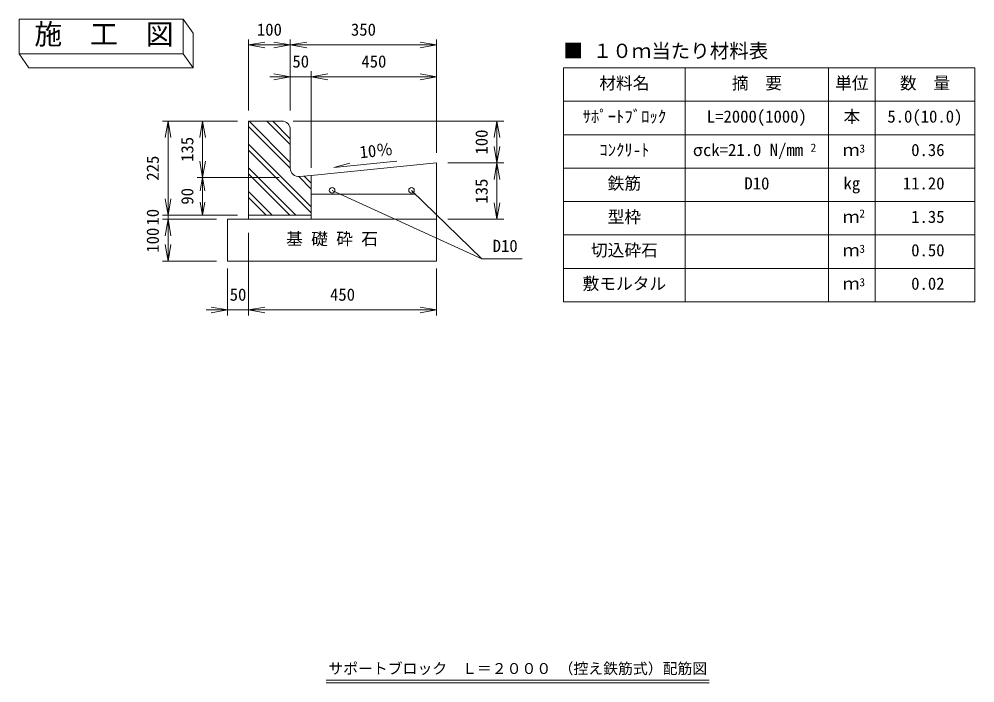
# Model space of a CAD drawing. Units: millimetres on the paper. Extents: x 40 to 502, y 22 to 376.
# Drawn here: x 358.9 to 487.5, y 130.2 to 219.5 of the extents above; entities that cross this region are included whole.
import ezdxf
from ezdxf.enums import TextEntityAlignment as Align

# ---------------------------------------------------------------- set-up
doc = ezdxf.new("R2010")
doc.units = ezdxf.units.MM
doc.layers.add('0_2', color=4, linetype='Continuous', lineweight=18)
doc.styles.add('ＭＳ ゴシック-5.0-0.0', font='')
doc.styles.get('ＭＳ ゴシック-5.0-0.0').set_extended_font_data('ＭＳ ゴシック-5.0-0.0')

msp = doc.modelspace()

# ---------------------------------------------------------------- linework, layer by layer
at = {"layer": '0_2'}
for p, q in [((380.956, 219.542), (358.863, 219.542)), ((358.863, 219.542), (358.863, 214.855)), ((380.956, 219.542), (380.956, 214.855)), ((380.956, 219.542), (382.268, 217.667)), ((382.268, 217.667), (382.268, 212.98)), ((389.734, 216.812), (389.734, 207.226)), ((389.734, 216.062), (391.95, 216.452)), ((395.359, 216.062), (393.143, 216.452)), ((395.359, 216.812), (395.359, 207.226)), ((395.359, 216.062), (397.575, 216.452)), ((415.047, 216.062), (412.831, 216.452)), ((415.047, 216.812), (415.047, 201.516)), ((358.863, 214.855), (380.956, 214.855)), ((358.863, 214.855), (360.175, 212.98)), ((380.956, 214.855), (382.268, 212.98)), ((389.734, 216.062), (395.359, 216.062)), ((389.734, 216.062), (391.95, 215.671)), ((395.359, 216.062), (393.143, 215.671)), ((395.359, 216.062), (415.047, 216.062)), ((395.359, 216.062), (397.575, 215.671)), ((415.047, 216.062), (412.831, 215.671)), ((360.175, 212.98), (382.268, 212.98)), ((398.172, 212.523), (398.172, 199.518)), ((432.131, 212.98), (487.488, 212.98)), ((432.131, 212.98), (432.131, 181.48)), ((448.507, 212.98), (448.507, 181.48)), ((467.81, 212.98), (467.81, 181.48)), ((474.055, 212.98), (474.055, 181.48)), ((487.488, 212.98), (487.488, 181.48)), ((395.359, 211.773), (392.607, 211.773)), ((395.359, 211.773), (393.143, 212.164)), ((395.359, 211.773), (393.143, 211.383)), ((398.172, 211.773), (395.359, 211.773)), ((398.172, 211.773), (400.388, 212.164)), ((398.172, 211.773), (415.047, 211.773)), ((398.172, 211.773), (400.388, 211.383)), ((415.047, 211.773), (412.831, 212.164)), ((415.047, 211.773), (412.831, 211.383)), ((432.131, 208.48), (487.488, 208.48)), ((378.158, 205.802), (388.234, 205.802)), ((378.908, 205.802), (378.518, 203.587)), ((378.908, 193.146), (378.908, 205.802)), ((378.908, 205.802), (379.299, 203.587)), ((383.558, 205.802), (383.168, 203.587)), ((383.558, 205.802), (383.558, 198.209)), ((383.558, 205.802), (383.949, 203.587)), ((395.359, 200.249), (389.806, 205.802)), ((395.359, 202.636), (392.192, 205.802)), ((395.359, 203.431), (392.988, 205.802)), ((395.734, 205.802), (424.085, 205.802)), ((423.163, 205.802), (422.773, 203.587)), ((423.163, 205.802), (423.163, 200.177)), ((423.163, 205.802), (423.554, 203.587)), ((395.359, 199.454), (389.734, 205.079)), ((432.131, 203.98), (487.488, 203.98)), ((398.172, 194.255), (389.734, 202.692)), ((423.163, 200.177), (422.773, 202.393)), ((423.163, 200.177), (423.554, 202.393)), ((398.172, 193.459), (389.734, 201.897)), ((383.558, 198.209), (383.168, 200.424)), ((383.558, 198.209), (383.949, 200.424)), ((396.098, 193.146), (389.734, 199.51)), ((416.547, 200.177), (424.085, 200.177)), ((423.163, 200.177), (422.773, 197.962)), ((423.163, 200.177), (423.163, 192.584)), ((423.163, 200.177), (423.554, 197.962)), ((432.131, 199.48), (487.488, 199.48)), ((382.808, 198.209), (393.859, 198.209)), ((383.558, 198.209), (383.239, 196.398)), ((383.558, 198.209), (383.558, 196.087)), ((383.558, 198.209), (383.878, 196.398)), ((383.558, 198.209), (383.558, 193.146)), ((395.303, 193.146), (389.734, 198.715)), ((398.172, 196.641), (396.486, 198.327)), ((398.172, 197.437), (397.214, 198.394)), ((383.558, 193.146), (383.558, 196.087)), ((392.916, 193.146), (389.734, 196.328)), ((392.121, 193.146), (389.734, 195.533)), ((421.138, 187.241), (400.984, 196.484)), ((411.672, 196.484), (421.138, 187.241)), ((378.908, 193.146), (378.518, 195.362)), ((378.908, 193.146), (379.299, 195.362)), ((383.558, 193.146), (383.247, 194.91)), ((383.558, 193.146), (383.869, 194.91)), ((423.163, 192.584), (422.773, 194.799)), ((423.163, 192.584), (423.554, 194.799)), ((432.131, 194.98), (487.488, 194.98)), ((378.158, 193.146), (388.234, 193.146)), ((378.908, 193.146), (378.908, 192.584)), ((378.158, 192.584), (385.422, 192.584)), ((378.908, 192.584), (378.518, 190.368)), ((378.908, 192.584), (378.908, 186.959)), ((378.908, 192.584), (379.299, 190.368)), ((416.547, 192.584), (424.085, 192.584)), ((389.734, 179.625), (389.734, 190.76)), ((432.131, 190.48), (487.488, 190.48)), ((378.908, 186.959), (378.518, 189.174)), ((378.908, 186.959), (379.299, 189.174)), ((378.158, 186.959), (385.422, 186.959)), ((421.138, 187.241), (426.562, 187.241)), ((386.922, 179.625), (386.922, 185.955)), ((415.047, 179.625), (415.047, 185.955)), ((432.131, 185.98), (487.488, 185.98)), ((432.131, 181.48), (487.488, 181.48)), ((386.922, 180.375), (384.023, 180.375)), ((386.922, 180.375), (384.706, 180.766)), ((386.922, 180.375), (384.706, 179.985)), ((389.734, 180.375), (386.922, 180.375)), ((389.734, 180.375), (391.95, 180.766)), ((389.734, 180.375), (415.047, 180.375)), ((389.734, 180.375), (391.95, 179.985)), ((415.047, 180.375), (412.831, 180.766)), ((415.047, 180.375), (412.831, 179.985)), ((400.195, 130.509), (451.735, 130.509)), ((400.195, 130.159), (451.735, 130.159))]:
    msp.add_line(p, q, dxfattribs=at)
at = {"layer": '0_2', "color": 7}
for p, q in [((382.268, 217.667), (380.956, 219.542)), ((380.956, 219.542), (380.956, 214.855)), ((382.268, 212.98), (382.268, 217.667)), ((358.863, 214.855), (360.175, 212.98)), ((380.956, 214.855), (358.863, 214.855)), ((360.175, 212.98), (382.268, 212.98)), ((432.131, 212.98), (432.131, 181.48)), ((487.488, 212.98), (432.131, 212.98)), ((487.488, 208.48), (487.488, 212.98)), ((448.507, 181.48), (448.507, 208.48)), ((448.507, 208.48), (487.488, 208.48)), ((415.047, 192.584), (386.922, 192.584)), ((386.922, 192.584), (386.922, 186.959)), ((415.047, 186.959), (415.047, 192.584)), ((386.922, 186.959), (415.047, 186.959)), ((432.131, 181.48), (448.507, 181.48))]:
    msp.add_line(p, q, dxfattribs=at)
at = {"layer": '0_2', "color": 2}
for p, q in [((394.234, 205.802), (389.734, 205.802)), ((389.734, 205.802), (389.734, 192.584)), ((395.359, 204.677), (395.359, 199.452)), ((415.047, 200.177), (398.172, 198.49)), ((409.692, 200.396), (401.208, 199.547)), ((401.208, 199.547), (403.374, 200.157)), ((415.047, 200.177), (415.047, 186.959)), ((396.596, 198.332), (398.172, 198.49)), ((398.172, 198.49), (398.172, 192.584)), ((398.172, 193.146), (389.734, 193.146)), ((398.172, 192.584), (386.922, 192.584)), ((386.922, 192.584), (386.922, 186.959)), ((398.172, 192.584), (415.047, 192.584)), ((386.922, 186.959), (415.047, 186.959))]:
    msp.add_line(p, q, dxfattribs=at)
at = {"layer": '0_2', "color": 9}
for p, q in [((415.047, 200.177), (398.172, 198.49)), ((415.047, 192.584), (415.047, 200.177)), ((398.172, 198.49), (398.172, 192.584)), ((398.172, 192.584), (415.047, 192.584))]:
    msp.add_line(p, q, dxfattribs=at)
at = {"layer": '0_2', "color": 3}
msp.add_line((398.172, 195.959), (412.234, 195.959), dxfattribs=at)
at = {"layer": '0_2', "color": 2}
for centre in [(400.984, 196.484), (411.672, 196.484)]:
    msp.add_circle(centre, 0.375, dxfattribs=at)
for centre, start, end in [((394.234, 204.677), 0, 90), ((396.484, 199.452), 180, 275.71059)]:
    msp.add_arc(centre, 1.125, start, end, dxfattribs=at)

# ---------------------------------------------------------------- texts
at = {"layer": '0_2', "color": 7, "style": 'ＭＳ ゴシック-5.0-0.0'}
for s, height, p in [('施\u3000工\u3000図', 2.749, (360.905, 215.317)), ('100', 1.65, (390.86, 216.812)), ('350', 1.65, (403.516, 216.812)), ('■ １０ｍ当たり材料表', 1.924, (432.131, 213.73)), ('50', 1.65, (395.64, 212.523)), ('450', 1.65, (404.922, 212.523)), ('材料名', 1.65, (436.944, 209.605)), ('摘\u3000要', 1.65, (454.783, 209.605)), ('単位', 1.65, (468.682, 209.605)), ('数\u3000量', 1.65, (477.396, 209.605)), ('ｻﾎﾟｰﾄﾌﾞﾛｯｸ', 1.65, (434.694, 205.105)), ('L=2000(1000)', 1.65, (451.408, 205.105)), ('本', 1.65, (469.807, 205.105)), ('5.0(10.0)', 1.65, (475.709, 205.105)), ('ｺﾝｸﾘ-ﾄ', 1.65, (436.944, 200.605)), ('σck=21.0 N/mm', 1.65, (449.533, 200.605)), ('2', 1.1, (465.384, 201.355)), ('ｍ', 1.65, (469.714, 200.605)), ('3', 1.1, (471.952, 201.237)), ('0.36', 1.65, (478.916, 200.605)), ('鉄筋', 1.65, (438.069, 196.105)), ('D10', 1.65, (456.471, 196.105)), ('kg', 1.65, (469.807, 196.105)), ('11.20', 1.65, (477.791, 196.105)), ('型枠', 1.65, (438.069, 191.605)), ('ｍ', 1.65, (469.714, 191.605)), ('2', 1.1, (471.952, 192.488)), ('1.35', 1.65, (478.916, 191.605)), ('基 礎 砕 石', 1.65, (394.797, 188.646)), ('D10', 1.65, (422.591, 187.686)), ('切込砕石', 1.65, (435.819, 187.105)), ('3', 1.1, (471.952, 187.737)), ('0.50', 1.65, (478.916, 187.105)), ('ｍ', 1.65, (469.714, 187.105)), ('敷モルタル', 1.65, (434.694, 182.605)), ('ｍ', 1.65, (469.714, 182.605)), ('3', 1.1, (471.952, 183.237)), ('0.02', 1.65, (478.916, 182.605)), ('50', 1.65, (387.203, 181.126)), ('450', 1.65, (400.703, 181.126)), ('サポートブロック\u3000Ｌ＝２０００ （控え鉄筋式）配筋図', 1.466, (400.475, 130.922))]:
    msp.add_text(s, height=height, dxfattribs=at).set_placement(p, align=Align.BOTTOM_LEFT)
for s, rotation, p in [('100', 90, (422.414, 201.303)), ('135', 90, (382.809, 200.318)), ('10％', 5.711, (404.817, 200.301)), ('225', 90, (378.159, 197.787)), ('135', 90, (422.414, 194.694)), ('90', 90, (382.809, 194.553)), ('10', 90, (378.159, 191.74)), ('100', 90, (378.159, 188.084))]:
    msp.add_text(s, height=1.65, rotation=rotation, dxfattribs=at).set_placement(p, align=Align.BOTTOM_LEFT)

doc.saveas('drawing.dxf')
